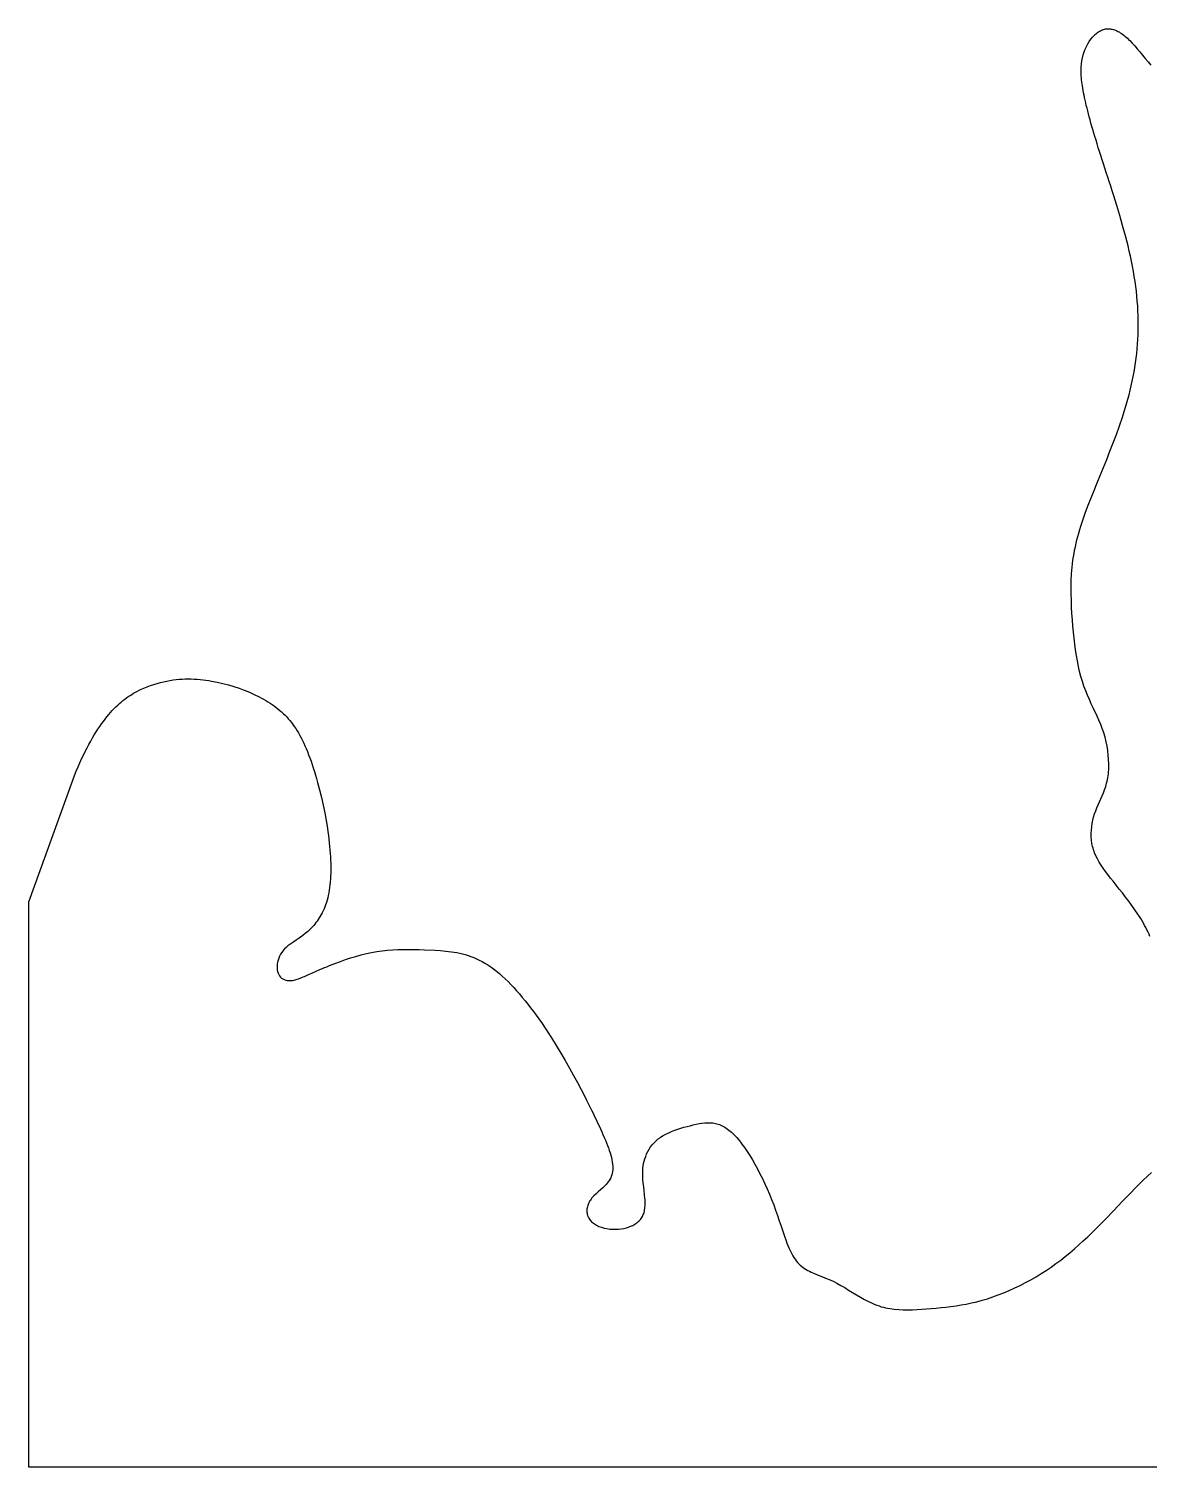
# Model space of a CAD drawing. Header units: millimetres. Extents: x -4796 to 5083, y -1235 to 8779.
# Drawn here: x -4796 to -2326, y -1235 to 1936 of the extents above; entities that cross this region are included whole.
import ezdxf

# ---------------------------------------------------------------- set-up
doc = ezdxf.new("R2010")
doc.units = ezdxf.units.MM
doc.layers.add('170', color=7, linetype='Continuous')

msp = doc.modelspace()

# ---------------------------------------------------------------- linework, layer by layer
at = {"layer": '170', "elevation": 170}
for points in [[(-2324.7, -64.8), (-2326.8, -59.9), (-2329, -55), (-2331.4, -50), (-2333.9, -45.1), (-2336.5, -40.2), (-2339.3, -35.2), (-2345.1, -25.4), (-2351.4, -15.6), (-2358, -5.9), (-2364.7, 3.7), (-2371.6, 13.1), (-2378.6, 22.3), (-2385.5, 31.2), (-2392.4, 39.9), (-2399, 48.3), (-2405.4, 56.4), (-2411.5, 64.1), (-2417.3, 71.6), (-2422.7, 78.8), (-2427.7, 85.8), (-2432.3, 92.7), (-2436.6, 99.4), (-2440.4, 106.1), (-2443.8, 112.9), (-2446.7, 119.6), (-2448, 123), (-2449.2, 126.4), (-2450.2, 129.9), (-2451.1, 133.4), (-2451.9, 136.9), (-2452.6, 140.5), (-2453.5, 147.6), (-2454.1, 154.9), (-2454.2, 162.2), (-2453.9, 169.6), (-2453.1, 176.9), (-2452.1, 184.2), (-2450.6, 191.4), (-2448.9, 198.5), (-2446.8, 205.5), (-2444.4, 212.3), (-2441.8, 218.9), (-2436.2, 232), (-2430.3, 245.2), (-2427.5, 251.9), (-2424.8, 258.9), (-2422.3, 266), (-2420.2, 273.5), (-2419.2, 277.3), (-2418.3, 281.3), (-2417.6, 285.3), (-2416.9, 289.5), (-2416.4, 293.7), (-2416, 298), (-2415.7, 302.5), (-2415.5, 307), (-2415.4, 311.6), (-2415.4, 316.2), (-2415.8, 325.7), (-2416.6, 335.3), (-2417.8, 345), (-2419.4, 354.8), (-2421.4, 364.6), (-2423.8, 374.4), (-2426.6, 384), (-2429.8, 393.5), (-2433.3, 402.7), (-2437.1, 411.9), (-2441.2, 421), (-2449.6, 439.2), (-2454, 448.3), (-2458.2, 457.7), (-2462.4, 467.2), (-2466.4, 477), (-2470.2, 487), (-2473.7, 497.4), (-2476.9, 508.2), (-2479.7, 519.3), (-2482.3, 530.8), (-2484.7, 542.6), (-2486.8, 554.8), (-2488.7, 567.2), (-2490.4, 579.9), (-2491.9, 592.9), (-2493.3, 606.2), (-2494.5, 619.7), (-2495.6, 633.5), (-2496.6, 647.4), (-2497.4, 661.6), (-2498, 675.9), (-2498.4, 690.4), (-2498.4, 705.1), (-2498.1, 719.8), (-2497.3, 734.7), (-2496.1, 749.6), (-2495.3, 757.1), (-2494.4, 764.5), (-2493.3, 772), (-2492.1, 779.5), (-2490.7, 787), (-2489.2, 794.6), (-2487.6, 802.1), (-2485.7, 809.6), (-2483.8, 817.1), (-2481.7, 824.7), (-2479.5, 832.2), (-2477.1, 839.9), (-2472.1, 855.2), (-2466.6, 870.6), (-2460.7, 886.3), (-2454.5, 902.2), (-2448, 918.4), (-2441.3, 935), (-2434.4, 951.8), (-2427.3, 969.1), (-2420.1, 986.8), (-2412.9, 1004.8), (-2405.7, 1023.2), (-2398.7, 1041.9), (-2391.9, 1060.9), (-2385.3, 1080.2), (-2379.2, 1099.7), (-2376.2, 1109.6), (-2373.4, 1119.5), (-2370.7, 1129.4), (-2368.2, 1139.4), (-2365.8, 1149.4), (-2363.6, 1159.5), (-2361.5, 1169.6), (-2359.6, 1179.7), (-2357.9, 1189.8), (-2356.3, 1200), (-2355, 1210.2), (-2353.8, 1220.5), (-2352.8, 1230.8), (-2352, 1241.1), (-2351.3, 1251.4), (-2350.8, 1261.8), (-2350.5, 1272.3), (-2350.4, 1282.8), (-2350.5, 1293.3), (-2350.8, 1303.9), (-2351.2, 1314.5), (-2351.8, 1325.2), (-2352.6, 1335.9), (-2353.6, 1346.7), (-2354.7, 1357.6), (-2356.1, 1368.5), (-2357.6, 1379.4), (-2359.3, 1390.4), (-2361.2, 1401.5), (-2363.3, 1412.7), (-2365.5, 1423.8), (-2367.9, 1435.1), (-2370.5, 1446.3), (-2373.1, 1457.6), (-2378.9, 1480.1), (-2385, 1502.5), (-2391.4, 1524.8), (-2398, 1546.7), (-2404.7, 1568.1), (-2408, 1578.7), (-2411.3, 1589.1), (-2414.6, 1599.3), (-2417.9, 1609.4), (-2421.1, 1619.3), (-2424.2, 1628.9), (-2427.3, 1638.4), (-2430.2, 1647.7), (-2433.1, 1656.7), (-2435.9, 1665.5), (-2438.6, 1674.1), (-2441.2, 1682.5), (-2443.6, 1690.6), (-2446.1, 1698.6), (-2448.4, 1706.3), (-2450.6, 1713.9), (-2452.7, 1721.2), (-2454.7, 1728.4), (-2456.7, 1735.4), (-2458.5, 1742.2), (-2460.3, 1748.8), (-2461.9, 1755.2), (-2463.5, 1761.4), (-2465, 1767.5), (-2466.4, 1773.4), (-2467.7, 1779.1), (-2468.9, 1784.7), (-2470.1, 1790.1), (-2471.1, 1795.4), (-2472, 1800.5), (-2472.9, 1805.4), (-2473.7, 1810.3), (-2474.4, 1814.9), (-2475, 1819.5), (-2475.5, 1823.9), (-2475.9, 1828.2), (-2476.2, 1832.4), (-2476.4, 1836.5), (-2476.6, 1840.5), (-2476.6, 1844.3), (-2476.6, 1848.1), (-2476.5, 1851.8), (-2475.9, 1859), (-2475, 1865.8), (-2473.7, 1872.5), (-2472.1, 1878.9), (-2470, 1885.2), (-2467.6, 1891.3), (-2464.9, 1897.2), (-2461.8, 1902.9), (-2458.5, 1908.3), (-2454.9, 1913.4), (-2451.1, 1918.1), (-2449.1, 1920.3), (-2447, 1922.3), (-2444.9, 1924.3), (-2442.8, 1926.1), (-2440.6, 1927.8), (-2438.4, 1929.3), (-2436.2, 1930.7), (-2434, 1932), (-2431.7, 1933.1), (-2429.4, 1934), (-2427.1, 1934.8), (-2424.7, 1935.4), (-2422.4, 1935.9), (-2420, 1936.2), (-2417.6, 1936.3), (-2415.2, 1936.3), (-2412.8, 1936.1), (-2410.3, 1935.8), (-2407.9, 1935.3), (-2405.4, 1934.6), (-2402.9, 1933.8), (-2400.4, 1932.9), (-2397.9, 1931.8), (-2395.4, 1930.6), (-2392.8, 1929.2), (-2390.2, 1927.6), (-2387.7, 1925.9), (-2385.1, 1924.1), (-2382.5, 1922.2), (-2379.9, 1920), (-2377.2, 1917.8), (-2374.6, 1915.4), (-2371.9, 1912.9), (-2369.2, 1910.2), (-2363.8, 1904.6), (-2358.3, 1898.5), (-2352.7, 1892), (-2347, 1885.2), (-2341.2, 1878.1), (-2335.2, 1870.9), (-2329, 1863.4), (-2322.6, 1855.8)], [(2902.5, -1234.7), (-4796, -1234.7), (-4796, 11.8), (-4699.2, 279.9), (-4695.3, 290), (-4691.3, 299.7), (-4687.3, 309.1), (-4683.4, 318.1), (-4679.4, 326.9), (-4675.4, 335.3), (-4671.4, 343.4), (-4667.4, 351.3), (-4663.4, 358.8), (-4659.5, 366.1), (-4655.5, 373.1), (-4651.5, 379.8), (-4647.5, 386.2), (-4643.5, 392.4), (-4639.5, 398.4), (-4635.6, 404), (-4631.6, 409.5), (-4627.6, 414.7), (-4623.7, 419.7), (-4619.7, 424.5), (-4615.8, 429), (-4611.8, 433.3), (-4607.9, 437.5), (-4603.9, 441.4), (-4600, 445.2), (-4596.1, 448.7), (-4592.2, 452.1), (-4588.3, 455.3), (-4584.4, 458.4), (-4580.5, 461.3), (-4576.7, 464), (-4572.8, 466.6), (-4569, 469), (-4565.1, 471.4), (-4557.5, 475.6), (-4550, 479.4), (-4542.5, 482.8), (-4535, 485.8), (-4527.6, 488.5), (-4520.3, 491), (-4513.1, 493.2), (-4505.9, 495.1), (-4498.8, 496.9), (-4491.8, 498.3), (-4484.8, 499.6), (-4477.9, 500.7), (-4471.1, 501.5), (-4464.3, 502.2), (-4457.6, 502.6), (-4450.9, 502.9), (-4444.3, 503), (-4437.7, 502.9), (-4431.2, 502.7), (-4424.7, 502.3), (-4418.3, 501.7), (-4411.9, 501), (-4405.5, 500.2), (-4399.2, 499.3), (-4392.9, 498.2), (-4380.5, 495.8), (-4368.2, 493), (-4356, 489.8), (-4344.1, 486.2), (-4332.3, 482.4), (-4320.9, 478.1), (-4309.7, 473.6), (-4298.9, 468.7), (-4288.4, 463.6), (-4283.3, 460.9), (-4278.3, 458.1), (-4273.4, 455.3), (-4268.7, 452.4), (-4264, 449.5), (-4259.5, 446.4), (-4255.1, 443.4), (-4250.9, 440.2), (-4246.7, 437), (-4242.7, 433.6), (-4238.7, 430.2), (-4234.9, 426.7), (-4231.2, 423.1), (-4227.5, 419.3), (-4224, 415.4), (-4220.6, 411.4), (-4217.2, 407.2), (-4213.9, 402.9), (-4210.7, 398.4), (-4207.5, 393.8), (-4204.5, 388.9), (-4201.5, 383.9), (-4198.5, 378.7), (-4195.6, 373.3), (-4192.7, 367.6), (-4189.9, 361.8), (-4187.2, 355.7), (-4184.4, 349.4), (-4181.7, 342.8), (-4179.1, 336), (-4176.4, 329), (-4173.9, 321.8), (-4171.3, 314.4), (-4168.8, 306.8), (-4166.4, 299), (-4164, 291.2), (-4161.7, 283.2), (-4159.4, 275), (-4155, 258.5), (-4150.9, 241.7), (-4147.2, 224.8), (-4143.7, 207.8), (-4140.6, 190.9), (-4137.9, 174.2), (-4136.7, 165.9), (-4135.6, 157.8), (-4134.6, 149.7), (-4133.7, 141.8), (-4132.9, 133.9), (-4132.2, 126.1), (-4131.6, 118.5), (-4131.1, 111), (-4130.8, 103.5), (-4130.5, 96.3), (-4130.4, 89.1), (-4130.4, 82.1), (-4130.5, 75.2), (-4130.8, 68.5), (-4131.1, 61.9), (-4131.6, 55.5), (-4132.2, 49.2), (-4132.9, 43.1), (-4133.7, 37.1), (-4134.7, 31.4), (-4135.8, 25.8), (-4137.1, 20.4), (-4138.4, 15.2), (-4139.9, 10.1), (-4141.6, 5.3), (-4143.3, 0.6), (-4145.1, -3.9), (-4147.1, -8.2), (-4149.1, -12.4), (-4151.2, -16.4), (-4153.4, -20.2), (-4155.7, -23.9), (-4158, -27.5), (-4160.4, -30.9), (-4162.9, -34.1), (-4165.4, -37.3), (-4167.9, -40.3), (-4170.5, -43.1), (-4175.8, -48.5), (-4181.1, -53.5), (-4186.4, -58), (-4191.6, -62.2), (-4196.8, -66), (-4201.9, -69.6), (-4206.8, -73), (-4211.6, -76.2), (-4216.2, -79.3), (-4220.6, -82.4), (-4224.8, -85.6), (-4228.6, -88.8), (-4232.2, -92.2), (-4235.5, -95.8), (-4238.4, -99.7), (-4241, -103.7), (-4243.2, -108), (-4245, -112.4), (-4246.5, -116.9), (-4247.6, -121.4), (-4248.3, -125.8), (-4248.7, -130.2), (-4248.7, -134.4), (-4248.3, -138.4), (-4247.6, -142.2), (-4246.5, -145.7), (-4245, -148.9), (-4243.2, -151.7), (-4241, -154.3), (-4238.6, -156.4), (-4235.9, -158.3), (-4232.9, -159.8), (-4229.7, -160.9), (-4226.2, -161.6), (-4222.6, -162), (-4218.8, -162), (-4214.9, -161.5), (-4210.7, -160.7), (-4206.3, -159.5), (-4201.6, -158), (-4196.6, -156.1), (-4194, -155), (-4191.3, -153.9), (-4188.4, -152.7), (-4185.5, -151.4), (-4182.4, -150.1), (-4179.2, -148.7), (-4175.9, -147.2), (-4172.4, -145.6), (-4168.8, -144), (-4165.1, -142.4), (-4161.2, -140.7), (-4157.1, -138.9), (-4152.9, -137.1), (-4148.5, -135.2), (-4144, -133.3), (-4139.3, -131.4), (-4134.5, -129.4), (-4129.6, -127.4), (-4119.4, -123.5), (-4108.8, -119.6), (-4097.9, -115.7), (-4086.6, -112), (-4075.2, -108.6), (-4063.6, -105.4), (-4051.9, -102.5), (-4040.2, -100), (-4028.6, -97.9), (-4016.9, -96.3), (-4005.3, -95), (-3993.8, -94.1), (-3982.2, -93.5), (-3970.6, -93.2), (-3959, -93.1), (-3947.4, -93.3), (-3935.7, -93.6), (-3924, -94), (-3900.4, -95.1), (-3888.5, -95.8), (-3876.5, -96.9), (-3870.5, -97.6), (-3864.4, -98.4), (-3858.3, -99.3), (-3852.3, -100.4), (-3846.1, -101.6), (-3840, -103.1), (-3833.9, -104.7), (-3827.7, -106.6), (-3821.5, -108.7), (-3815.3, -111.1), (-3809.1, -113.7), (-3802.9, -116.6), (-3796.6, -119.9), (-3790.4, -123.4), (-3784.1, -127.3), (-3777.7, -131.5), (-3771.4, -136.1), (-3765.1, -141), (-3758.7, -146.3), (-3752.4, -152), (-3746, -157.9), (-3739.6, -164.1), (-3733.3, -170.6), (-3727, -177.3), (-3720.7, -184.3), (-3714.4, -191.5), (-3708.2, -198.9), (-3702, -206.5), (-3695.9, -214.2), (-3689.8, -222.1), (-3683.8, -230.1), (-3677.9, -238.2), (-3666.2, -254.7), (-3654.8, -271.5), (-3643.8, -288.3), (-3633.3, -305.1), (-3623.1, -321.8), (-3613.4, -338.3), (-3604.1, -354.7), (-3595.1, -370.9), (-3586.5, -386.8), (-3578.3, -402.4), (-3570.4, -417.8), (-3566.6, -425.3), (-3562.9, -432.8), (-3559.3, -440.1), (-3555.7, -447.4), (-3552.2, -454.5), (-3548.8, -461.6), (-3545.5, -468.5), (-3542.3, -475.3), (-3539.1, -482), (-3536.1, -488.6), (-3533.1, -495.1), (-3530.3, -501.4), (-3527.6, -507.6), (-3525, -513.7), (-3522.6, -519.6), (-3520.4, -525.4), (-3518.3, -531), (-3516.4, -536.5), (-3514.7, -541.9), (-3513.2, -547.1), (-3511.9, -552.1), (-3510.8, -557), (-3509.9, -561.8), (-3509.2, -566.4), (-3508.8, -570.8), (-3508.7, -575), (-3508.8, -579.1), (-3509.2, -583), (-3509.8, -586.7), (-3510.8, -590.3), (-3512, -593.7), (-3513.4, -597), (-3515, -600.1), (-3516.8, -603), (-3518.8, -605.9), (-3520.9, -608.6), (-3523.2, -611.3), (-3525.5, -613.9), (-3530.5, -618.7), (-3535.6, -623.4), (-3540.8, -627.9), (-3545.7, -632.3), (-3550.4, -636.7), (-3552.6, -638.9), (-3554.6, -641.2), (-3556.4, -643.5), (-3558.1, -645.8), (-3559.7, -648.2), (-3561, -650.6), (-3562.2, -653), (-3563.2, -655.4), (-3564, -657.9), (-3564.7, -660.4), (-3565.2, -662.8), (-3565.6, -665.3), (-3565.8, -667.7), (-3565.8, -670.1), (-3565.6, -672.5), (-3565.3, -674.8), (-3564.9, -677.2), (-3564.2, -679.4), (-3563.4, -681.7), (-3562.5, -683.8), (-3561.4, -685.9), (-3560.1, -688), (-3558.6, -689.9), (-3557, -691.8), (-3555.3, -693.6), (-3553.4, -695.3), (-3551.3, -696.9), (-3549.2, -698.5), (-3546.8, -699.9), (-3544.4, -701.3), (-3541.9, -702.5), (-3539.2, -703.7), (-3536.5, -704.8), (-3533.7, -705.7), (-3527.8, -707.4), (-3521.7, -708.7), (-3515.5, -709.6), (-3509.1, -710.2), (-3502.8, -710.3), (-3496.4, -710), (-3490.2, -709.4), (-3484.2, -708.3), (-3478.3, -706.8), (-3472.7, -705), (-3467.4, -702.8), (-3464.8, -701.6), (-3462.3, -700.2), (-3460, -698.8), (-3457.7, -697.3), (-3455.5, -695.7), (-3453.4, -694.1), (-3451.5, -692.3), (-3449.7, -690.5), (-3447.9, -688.6), (-3446.4, -686.6), (-3444.9, -684.5), (-3443.6, -682.3), (-3442.4, -680.1), (-3441.4, -677.8), (-3440.5, -675.4), (-3439.7, -673), (-3439, -670.5), (-3438.5, -668), (-3437.8, -662.7), (-3437.4, -657.3), (-3437.3, -651.8), (-3437.5, -646.2), (-3437.9, -640.5), (-3438.5, -634.8), (-3439.8, -623.5), (-3441.1, -612.5), (-3442.2, -601.8), (-3442.5, -596.6), (-3442.8, -591.3), (-3442.8, -586.1), (-3442.6, -581), (-3442.3, -575.8), (-3441.6, -570.5), (-3440.7, -565.3), (-3439.6, -560), (-3438.1, -554.7), (-3436.2, -549.4), (-3434.1, -544.1), (-3431.6, -538.9), (-3428.7, -533.8), (-3425.5, -528.8), (-3421.9, -524), (-3417.8, -519.4), (-3413.4, -515), (-3411.1, -512.9), (-3408.6, -510.9), (-3406, -509), (-3403.4, -507.1), (-3397.7, -503.6), (-3391.8, -500.3), (-3385.5, -497.3), (-3379, -494.5), (-3372.3, -492), (-3365.5, -489.6), (-3358.7, -487.4), (-3351.8, -485.4), (-3344.9, -483.5), (-3338.1, -481.8), (-3331.5, -480.1), (-3325, -478.6), (-3318.6, -477.3), (-3312.4, -476.3), (-3306.2, -475.5), (-3300.1, -475.2), (-3294.1, -475.2), (-3291.2, -475.4), (-3288.2, -475.7), (-3285.3, -476.1), (-3282.3, -476.7), (-3279.4, -477.5), (-3276.4, -478.3), (-3273.5, -479.4), (-3270.6, -480.6), (-3267.7, -482), (-3264.8, -483.5), (-3261.8, -485.2), (-3258.9, -487.1), (-3256, -489.2), (-3253.1, -491.4), (-3250.2, -493.8), (-3247.3, -496.4), (-3244.3, -499.1), (-3241.4, -502), (-3238.5, -505), (-3235.6, -508.2), (-3232.7, -511.5), (-3229.8, -514.9), (-3226.9, -518.5), (-3224, -522.3), (-3221.2, -526.2), (-3218.3, -530.2), (-3215.4, -534.3), (-3212.5, -538.6), (-3209.7, -543), (-3206.8, -547.5), (-3201.1, -556.9), (-3195.5, -566.8), (-3189.9, -577.1), (-3184.4, -587.7), (-3178.9, -598.6), (-3173.7, -609.8), (-3168.5, -621.2), (-3163.5, -632.8), (-3158.7, -644.5), (-3154.1, -656.3), (-3149.8, -668.1), (-3145.6, -679.9), (-3141.7, -691.6), (-3137.9, -703.2), (-3134.2, -714.5), (-3130.5, -725.5), (-3126.7, -736), (-3124.8, -741.1), (-3122.8, -746.1), (-3120.7, -750.9), (-3118.6, -755.6), (-3116.5, -760.1), (-3114.2, -764.4), (-3111.9, -768.6), (-3109.5, -772.5), (-3106.9, -776.2), (-3104.3, -779.8), (-3101.5, -783.1), (-3098.6, -786.1), (-3095.6, -789), (-3092.5, -791.7), (-3089.3, -794.1), (-3085.9, -796.5), (-3082.5, -798.6), (-3079, -800.7), (-3075.4, -802.6), (-3071.7, -804.5), (-3064.1, -807.9), (-3056.2, -811.2), (-3048.2, -814.4), (-3039.9, -817.6), (-3031.6, -821.1), (-3023.1, -824.9), (-3014.6, -829.2), (-3006.1, -833.9), (-2997.5, -838.9), (-2988.9, -844.1), (-2971.5, -854.8), (-2962.7, -860), (-2953.8, -865), (-2944.8, -869.7), (-2940.3, -871.9), (-2935.7, -874), (-2931.1, -875.9), (-2926.5, -877.7), (-2921.8, -879.3), (-2917.2, -880.8), (-2912.4, -882.1), (-2907.7, -883.2), (-2902.9, -884.2), (-2898.1, -885.1), (-2893.3, -885.8), (-2888.4, -886.4), (-2878.6, -887.3), (-2868.6, -887.7), (-2858.6, -887.8), (-2848.4, -887.6), (-2838.1, -887.1), (-2827.8, -886.5), (-2817.3, -885.7), (-2806.7, -884.9), (-2796, -884), (-2785.2, -882.9), (-2774.3, -881.8), (-2763.3, -880.4), (-2752.2, -878.9), (-2740.9, -877.1), (-2729.6, -875), (-2718.1, -872.6), (-2706.5, -869.9), (-2694.8, -866.7), (-2683, -863.2), (-2671, -859.2), (-2659, -854.9), (-2647, -850.2), (-2634.9, -845.1), (-2622.9, -839.6), (-2611, -833.9), (-2599.1, -827.8), (-2587.4, -821.4), (-2575.9, -814.8), (-2564.6, -807.9), (-2553.5, -800.8), (-2542.6, -793.4), (-2532, -785.9), (-2521.5, -778.1), (-2511.3, -770.1), (-2501.2, -761.8), (-2491.2, -753.4), (-2481.4, -744.7), (-2471.6, -735.9), (-2461.9, -726.8), (-2452.3, -717.5), (-2442.7, -708.1), (-2433.1, -698.4), (-2423.6, -688.6), (-2404.6, -668.8), (-2385.8, -649.1), (-2376.4, -639.3), (-2367.1, -629.6), (-2357.8, -620.1), (-2348.6, -610.9), (-2339.4, -601.9), (-2330.3, -593.2), (-2321.3, -584.7)]]:
    msp.add_lwpolyline(points, dxfattribs=at)

doc.saveas('drawing.dxf')
